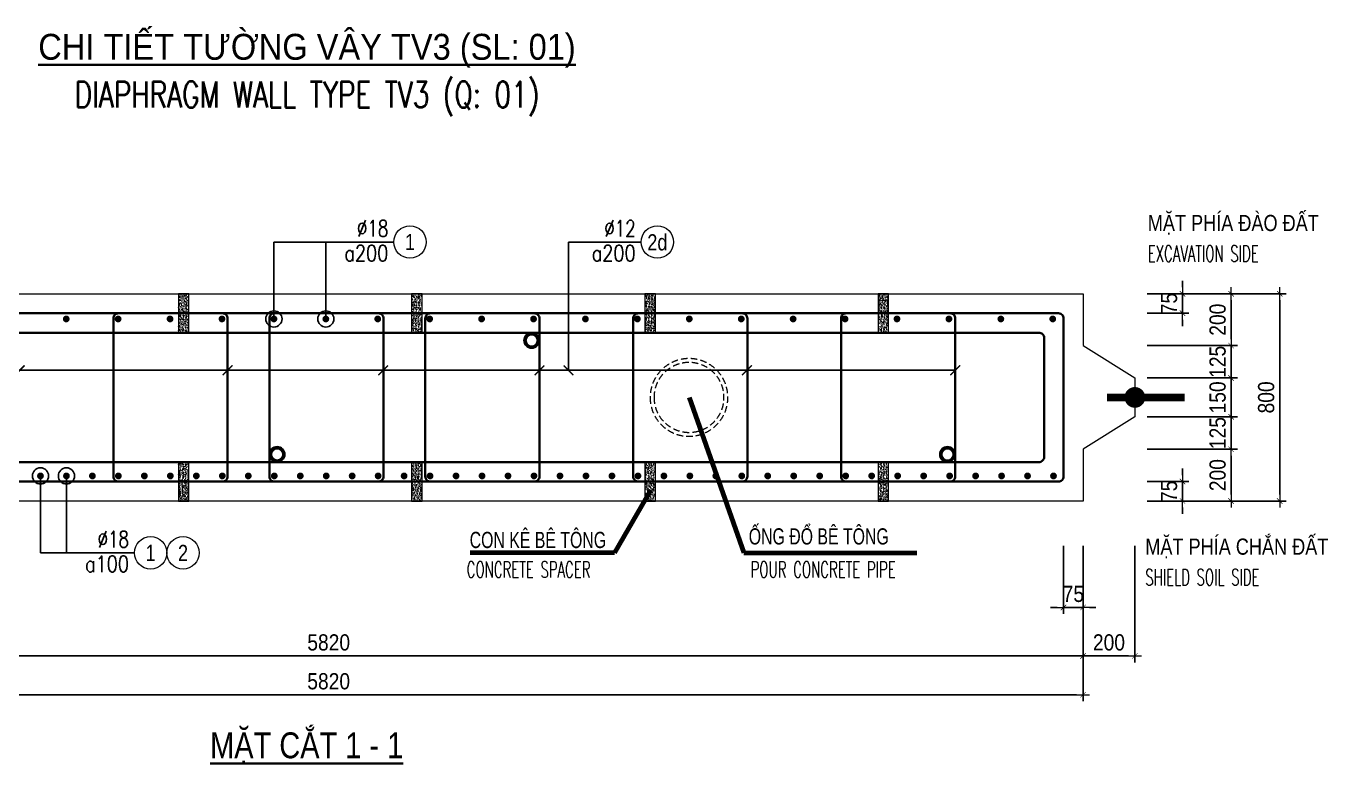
# Model space of a CAD drawing. Header units: millimetres. Extents: x -642477 to 1168880, y -27982 to 330379.
# Drawn here: x 458102 to 473168, y 93198 to 101745 of the extents above; entities that cross this region are included whole.
import ezdxf
from ezdxf.enums import TextEntityAlignment as Align

# ---------------------------------------------------------------- set-up
doc = ezdxf.new("R2010")
doc.units = ezdxf.units.MM
doc.linetypes.add('HIDDEN', pattern=[0.375, 0.25, -0.125])
doc.layers.get('0').update_dxf_attribs({"lineweight": 20})
doc.layers.get('Defpoints').update_dxf_attribs({"color": 151, "lineweight": 9})
for name, color, linetype, lineweight in [('NDC_S_BREAK-LINE', 1, 'Continuous', 15), ('NDC_S_DIAPHGRAM WALL', 3, 'Continuous', 20), ('NDC_S_DIM', 1, 'Continuous', 15), ('NDC_S_ENG TITLE', 3, 'Continuous', 20), ('NDC_S_HATCH MATERIAL', 8, 'Continuous', 13), ('NDC_S_LEADER', 1, 'Continuous', 15), ('NDC_S_LEVEL TEXT', 7, 'Continuous', 20), ('NDC_S_REBAR', 4, 'Continuous', 35), ('NDC_S_VN TEXT', 7, 'Continuous', 20), ('NDC_S_VN TITLE', 6, 'Continuous', 35)]:
    doc.layers.add(name, color=color, linetype=linetype, lineweight=lineweight)
doc.layers.add('NDC_S_REBAR DES.', color=2, linetype='Continuous')
doc.styles.add('ARIAL', font='arial.ttf', dxfattribs={"width": 0.8})
doc.styles.add('NDC_ARIAL', font='arial.ttf', dxfattribs={"width": 0.85})
doc.styles.add('NDC_DIM', font='', dxfattribs={"width": 0.75})
doc.styles.add('NDC_EN TXT', font='romans.shx', dxfattribs={"width": 0.8})
doc.styles.get('NDC_DIM').set_extended_font_data('Dotum')
doc.dimstyles.new('A1-NDC-1-25 (x3)', dxfattribs={"dimscale": 75, "dimtxt": 2.5, "dimasz": 1, "dimexe": 1, "dimexo": 0, "dimgap": 0.8, "dimtad": 1, "dimdec": 0, "dimlfac": 0.333333, "dimdsep": 46, "dimtxsty": 'NDC_ARIAL', "dimblk": 'DIMMARK', "dimcen": 49999.938995, "dimdle": 1.5, "dimclrd": 1, "dimclre": 1, "dimclrt": 3, "dimadec": 0, "dimazin": 0, "dimtfac": 1, "dimtdec": 0, "dimtix": 1, "dimtmove": 2, "dimatfit": 3, "dimfxl": 1, "dimarcsym": 0})
doc.dimstyles.new('NDC_dim_25', dxfattribs={"dimscale": 25, "dimtxt": 2.2, "dimasz": 1.5, "dimexe": 1.5, "dimexo": 2.5, "dimgap": 1, "dimtad": 1, "dimdec": 0, "dimzin": 0, "dimdsep": 46, "dimtxsty": 'NDC_DIM', "dimblk": 'DIMMARK', "dimcen": 0.09, "dimdle": 1.2, "dimclrd": 1, "dimclre": 1, "dimclrt": 3, "dimadec": 0, "dimazin": 0, "dimtfac": 1, "dimtdec": 0, "dimtix": 1, "dimtofl": 0, "dimtmove": 0, "dimatfit": 3, "dimfxl": 6, "dimfxlon": 1, "dimtolj": 1, "dimtzin": 0, "dimarcsym": 0})

# ---------------------------------------------------------------- blocks, each defined once
blk = doc.blocks.new('DIMMARK')
at = {"layer": 'NDC_S_DIM', "color": 1}
blk.add_line((-1.5, 0), (1, 0), dxfattribs=at)
at = {"layer": 'NDC_S_DIM', "color": 2, "const_width": 0.1}
blk.add_lwpolyline([(-0.424, -0.424), (0.424, 0.424)], dxfattribs=at)
blk = doc.blocks.new('Ong sieu am')
at = {"layer": 'NDC_S_HATCH MATERIAL'}
h = blk.add_hatch(dxfattribs=at)
h.set_pattern_fill('ANSI31', color=256, scale=20)
h.set_pattern_definition([(45, (0, 0), (-1.76776695, 1.76776695), [])])
h.paths.add_polyline_path([(-7119.3, 51158.9, 1), (-7179.3, 51158.9, 1)])
h.paths.add_polyline_path([(-7171.3, 51158.9, -1), (-7127.3, 51158.9, -1)], flags=16)
at = {"layer": 'NDC_S_REBAR DES.'}
for radius in [30, 22]:
    blk.add_circle((-7149.3, 51158.9), radius, dxfattribs=at)
blk = doc.blocks.new('ong do BT')
at = {"layer": 'NDC_S_HATCH MATERIAL', "linetype": 'HIDDEN', "ltscale": 100}
for radius in [150, 135]:
    blk.add_circle((-6323.7, 51237.8), radius, dxfattribs=at)
blk = doc.blocks.new('con ke BT')
at = {"layer": 'NDC_S_HATCH MATERIAL'}
h = blk.add_hatch(dxfattribs=at)
h.set_pattern_fill('AR-CONC', color=256, scale=2)
h.set_pattern_definition([(50, (0, 0), (14.3452037, -1.2550427), [1.5, -16.5]), (355, (0, 0), (-2.7750267, 15.0438427), [1.2, -13.2]), (100.451444, (1.195, -0.105), (11.570177, 13.7888), [1.274804, -14.0228422]), (46.1842, (0, 4), (21.3448266, -3.3103856), [2.25, -24.75]), (96.635635, (1.779, 3.724), (18.693239, 19.482372), [1.912207, -21.034275]), (351.184164, (0, 4), (18.693239, 19.482372), [1.8, -19.8]), (21, (2, 3), (11.938141, -8.0523778), [1.5, -16.5]), (326, (2, 3), (4.8663066, 14.503001), [1.2, -13.2]), (71.451445, (2.995, 2.329), (16.8044475, 6.450623), [1.274804, -14.0228422]), (37.5, (0, 0), (0.2431971, 6.6578771), [0, -13.04, 0, -13.4, 0, -13.25]), (7.5, (0, 0), (5.2613907, 7.8882342), [0, -7.64, 0, -12.74, 0, -5.05]), (327.5, (-4.46, 0), (10.6764487, -0.45109743), [0, -5, 0, -15.6, 0, -20.7]), (317.5, (-6.46, 0), (11.6637234, 2.0020996), [0, -6.5, 0, -10.36, 0, -14.7])])
h.paths.add_polyline_path([(-7076.9, 51430.9), (-7116.9, 51430.9), (-7116.9, 51280.9), (-7076.9, 51280.9)])
at = {"layer": 'NDC_S_BREAK-LINE'}
blk.add_lwpolyline([(-7116.9, 51430.9), (-7116.9, 51280.9), (-7076.9, 51280.9), (-7076.9, 51430.9)], close=True, dxfattribs=at)
blk = doc.blocks.new('*U675')
at = {"layer": 'NDC_S_LEADER', "xscale": 3, "yscale": 3, "zscale": 3}
blk.add_blockref('con ke BT', (21291, -154068), dxfattribs=at)
blk = doc.blocks.new('*U676')
at = {"layer": 'NDC_S_DIM', "color": 0, "linetype": 'ByBlock', "lineweight": -2, "transparency": 16777216}
for p in [(0, 0), (2700, 0), (5400, 0), (8100, 0), (10800, 0), (13500, 0)]:
    blk.add_blockref('*U675', p, dxfattribs=at)
blk = doc.blocks.new('*U677')
at = {"layer": 'NDC_S_LEADER', "xscale": 3, "yscale": 3, "zscale": 3}
blk.add_blockref('con ke BT', (21291, -154068), dxfattribs=at)
blk = doc.blocks.new('*U678')
at = {"layer": 'NDC_S_DIM', "color": 0, "linetype": 'ByBlock', "lineweight": -2, "transparency": 16777216}
for p in [(0, 0), (2700, 0), (5400, 0), (8100, 0), (10800, 0), (13500, 0)]:
    blk.add_blockref('*U677', p, dxfattribs=at)
blk = doc.blocks.new('*U366')
blk.add_circle((2.5, 0), 2.5)
at = {"layer": 'NDC_S_VN TEXT', "color": 3, "style": 'NDC_EN TXT'}
for tag, width, p in [('DK2', 0.75, (-0.85, 0.85)), ('KC2', 0.8, (-0.85, -2.97))]:
    blk.add_attdef(tag, text='', height=2.5, dxfattribs=dict(at, width=width)).set_placement(p, align=Align.RIGHT)
at = {"layer": 'NDC_S_VN TEXT', "color": 7, "style": 'ARIAL', "width": 0.8}
blk.add_attdef('SH3', text='', height=2.5, dxfattribs=at).set_placement((2.5, 0), align=Align.MIDDLE)
blk = doc.blocks.new('kata_block_THEP')
at = {"layer": 'NDC_S_REBAR', "color": 0}
for p, q in [((-0.5, 0), (0.5, 0)), ((-0.35, 0.35), (0.35, -0.35)), ((0.35, 0.35), (-0.35, -0.35)), ((0, 0.5), (0, -0.5))]:
    blk.add_line(p, q, dxfattribs=at)
at = {"layer": 'NDC_S_REBAR', "color": 0, "const_width": 0.0833}
blk.add_lwpolyline([(-0.5, 0, 1), (0.5, 0, 1), (-0.5, 0, 1)], format="xyb", dxfattribs=at)
blk = doc.blocks.new('*U671')
at = {"layer": 'NDC_S_REBAR', "ltscale": 80, "xscale": 72, "yscale": 72, "zscale": 72}
blk.add_blockref('kata_block_THEP', (0, 0), dxfattribs=at)
blk = doc.blocks.new('*U672')
at = {"layer": 'NDC_S_LEVEL TEXT', "color": 0, "linetype": 'ByBlock', "lineweight": -2, "transparency": 16777216}
for p in [(5408.1, 0), (6009, 0), (6609.9, 0), (7210.8, 0), (7811.7, 0), (8412.6, 0), (9013.5, 0), (9614.4, 0), (10215.3, 0), (10816.2, 0), (11417.1, 0), (12018, 0), (12618.9, 0), (13219.8, 0), (13820.7, 0), (14421.6, 0), (15022.5, 0), (15623.4, 0), (16224.3, 0), (16825.2, 0)]:
    blk.add_blockref('*U671', p, dxfattribs=at)
blk = doc.blocks.new('*U673')
at = {"layer": 'NDC_S_REBAR', "ltscale": 80, "xscale": 72, "yscale": 72, "zscale": 72}
blk.add_blockref('kata_block_THEP', (0, 0), dxfattribs=at)
blk = doc.blocks.new('*U674')
at = {"layer": 'NDC_S_LEVEL TEXT', "color": 0, "linetype": 'ByBlock', "lineweight": -2, "transparency": 16777216}
for p in [(5110.2, 0), (5410.8, 0), (5711.4, 0), (6012, 0), (6312.6, 0), (6613.2, 0), (6913.8, 0), (7214.4, 0), (7515, 0), (7815.6, 0), (8116.2, 0), (8416.8, 0), (8717.4, 0), (9018, 0), (9318.6, 0), (9619.2, 0), (9919.8, 0), (10220.4, 0), (10521, 0), (10821.6, 0), (11122.2, 0), (11422.8, 0), (11723.4, 0), (12024, 0), (12324.6, 0), (12625.2, 0), (12925.8, 0), (13226.4, 0), (13527, 0), (13827.6, 0), (14128.2, 0), (14428.8, 0), (14729.4, 0), (15030, 0), (15330.6, 0), (15631.2, 0), (15931.8, 0), (16232.4, 0), (16533, 0), (16833.6, 0)]:
    blk.add_blockref('*U673', p, dxfattribs=at)
blk = doc.blocks.new('*D679')
at = {"layer": 'Defpoints', "color": 0, "ltscale": 100, "transparency": 16777216}
for p in [(471076, 96844), (472047, 96844), (471076, 96244)]:
    blk.add_point(p, dxfattribs=at)
at = {"layer": 'NDC_S_DIM', "color": 1, "lineweight": -2, "ltscale": 100, "transparency": 16777216}
for p, q in [((471076, 96844), (472122, 96844)), ((472047, 96319), (472047, 96769)), ((471076, 96244), (472122, 96244))]:
    blk.add_line(p, q, dxfattribs=at)
at = {"layer": 'NDC_S_DIM', "color": 1, "lineweight": -2, "ltscale": 100, "transparency": 16777216, "xscale": 75, "yscale": 75, "zscale": 75}
for p, rotation in [((472047, 96844), 90), ((472047, 96244), 270)]:
    blk.add_blockref('DIMMARK', p, dxfattribs=dict(at, rotation=rotation))
at = {"layer": 'NDC_S_DIM', "color": 3, "ltscale": 100, "transparency": 16777216, "insert": (471892, 96544), "char_height": 187.5, "attachment_point": 5, "rotation": 90, "style": 'NDC_ARIAL'}
blk.add_mtext('200', dxfattribs=at)
blk = doc.blocks.new('*D680')
at = {"layer": 'Defpoints', "color": 0, "ltscale": 100, "transparency": 16777216}
for p in [(471076, 97219), (472047, 97219), (471076, 96844)]:
    blk.add_point(p, dxfattribs=at)
at = {"layer": 'NDC_S_DIM', "color": 1, "lineweight": -2, "ltscale": 100, "transparency": 16777216}
for p, q in [((472047, 97294), (472047, 97369)), ((471076, 97219), (472122, 97219)), ((472047, 96844), (472047, 97219)), ((471076, 96844), (472122, 96844)), ((472047, 96769), (472047, 96694))]:
    blk.add_line(p, q, dxfattribs=at)
at = {"layer": 'NDC_S_DIM', "color": 1, "lineweight": -2, "ltscale": 100, "transparency": 16777216, "xscale": 75, "yscale": 75, "zscale": 75}
for p, rotation in [((472047, 97219), 270), ((472047, 96844), 90)]:
    blk.add_blockref('DIMMARK', p, dxfattribs=dict(at, rotation=rotation))
at = {"layer": 'NDC_S_DIM', "color": 3, "ltscale": 100, "transparency": 16777216, "insert": (471892, 97031), "char_height": 187.5, "attachment_point": 5, "rotation": 90, "style": 'NDC_ARIAL'}
blk.add_mtext('125', dxfattribs=at)
blk = doc.blocks.new('*D681')
at = {"layer": 'Defpoints', "color": 0, "ltscale": 100, "transparency": 16777216}
for p in [(471076, 97669), (472047, 97669), (471076, 97219)]:
    blk.add_point(p, dxfattribs=at)
at = {"layer": 'NDC_S_DIM', "color": 1, "lineweight": -2, "ltscale": 100, "transparency": 16777216}
for p, q in [((472047, 97744), (472047, 97819)), ((471076, 97669), (472122, 97669)), ((472047, 97219), (472047, 97669)), ((471076, 97219), (472122, 97219)), ((472047, 97144), (472047, 97069))]:
    blk.add_line(p, q, dxfattribs=at)
at = {"layer": 'NDC_S_DIM', "color": 1, "lineweight": -2, "ltscale": 100, "transparency": 16777216, "xscale": 75, "yscale": 75, "zscale": 75}
for p, rotation in [((472047, 97669), 270), ((472047, 97219), 90)]:
    blk.add_blockref('DIMMARK', p, dxfattribs=dict(at, rotation=rotation))
at = {"layer": 'NDC_S_DIM', "color": 3, "ltscale": 100, "transparency": 16777216, "insert": (471892, 97444), "char_height": 187.5, "attachment_point": 5, "rotation": 90, "style": 'NDC_ARIAL'}
blk.add_mtext('150', dxfattribs=at)
blk = doc.blocks.new('*D682')
at = {"layer": 'Defpoints', "color": 0, "ltscale": 100, "transparency": 16777216}
for p in [(471076, 98044), (472047, 98044), (471076, 97669)]:
    blk.add_point(p, dxfattribs=at)
at = {"layer": 'NDC_S_DIM', "color": 1, "lineweight": -2, "ltscale": 100, "transparency": 16777216}
for p, q in [((472047, 98119), (472047, 98194)), ((471076, 98044), (472122, 98044)), ((472047, 97669), (472047, 98044)), ((471076, 97669), (472122, 97669)), ((472047, 97594), (472047, 97519))]:
    blk.add_line(p, q, dxfattribs=at)
at = {"layer": 'NDC_S_DIM', "color": 1, "lineweight": -2, "ltscale": 100, "transparency": 16777216, "xscale": 75, "yscale": 75, "zscale": 75}
for p, rotation in [((472047, 98044), 270), ((472047, 97669), 90)]:
    blk.add_blockref('DIMMARK', p, dxfattribs=dict(at, rotation=rotation))
at = {"layer": 'NDC_S_DIM', "color": 3, "ltscale": 100, "transparency": 16777216, "insert": (471892, 97856), "char_height": 187.5, "attachment_point": 5, "rotation": 90, "style": 'NDC_ARIAL'}
blk.add_mtext('125', dxfattribs=at)
blk = doc.blocks.new('*D683')
at = {"layer": 'Defpoints', "color": 0, "ltscale": 100, "transparency": 16777216}
for p in [(471076, 98644), (472047, 98644), (471076, 98044)]:
    blk.add_point(p, dxfattribs=at)
at = {"layer": 'NDC_S_DIM', "color": 1, "lineweight": -2, "ltscale": 100, "transparency": 16777216}
for p, q in [((471076, 98644), (472122, 98644)), ((472047, 98119), (472047, 98569)), ((471076, 98044), (472122, 98044))]:
    blk.add_line(p, q, dxfattribs=at)
at = {"layer": 'NDC_S_DIM', "color": 1, "lineweight": -2, "ltscale": 100, "transparency": 16777216, "xscale": 75, "yscale": 75, "zscale": 75}
for p, rotation in [((472047, 98644), 90), ((472047, 98044), 270)]:
    blk.add_blockref('DIMMARK', p, dxfattribs=dict(at, rotation=rotation))
at = {"layer": 'NDC_S_DIM', "color": 3, "ltscale": 100, "transparency": 16777216, "insert": (471892, 98344), "char_height": 187.5, "attachment_point": 5, "rotation": 90, "style": 'NDC_ARIAL'}
blk.add_mtext('200', dxfattribs=at)
blk = doc.blocks.new('*D684')
at = {"layer": 'Defpoints', "color": 0, "ltscale": 100, "transparency": 16777216}
for p in [(471076, 98644), (472610, 98644), (471076, 96244)]:
    blk.add_point(p, dxfattribs=at)
at = {"layer": 'NDC_S_DIM', "color": 1, "lineweight": -2, "ltscale": 100, "transparency": 16777216}
for p, q in [((471076, 98644), (472685, 98644)), ((472610, 96319), (472610, 98569)), ((471076, 96244), (472685, 96244))]:
    blk.add_line(p, q, dxfattribs=at)
at = {"layer": 'NDC_S_DIM', "color": 1, "lineweight": -2, "ltscale": 100, "transparency": 16777216, "xscale": 75, "yscale": 75, "zscale": 75}
for p, rotation in [((472610, 98644), 90), ((472610, 96244), 270)]:
    blk.add_blockref('DIMMARK', p, dxfattribs=dict(at, rotation=rotation))
at = {"layer": 'NDC_S_DIM', "color": 3, "ltscale": 100, "transparency": 16777216, "insert": (472454, 97444), "char_height": 187.5, "attachment_point": 5, "rotation": 90, "style": 'NDC_ARIAL'}
blk.add_mtext('800', dxfattribs=at)
blk = doc.blocks.new('*D685')
at = {"layer": 'Defpoints', "color": 0, "ltscale": 100, "transparency": 16777216}
for p in [(471076, 96469), (471485, 96469), (471076, 96244)]:
    blk.add_point(p, dxfattribs=at)
at = {"layer": 'NDC_S_DIM', "color": 1, "lineweight": -2, "ltscale": 100, "transparency": 16777216}
for p, q in [((471485, 96544), (471485, 96619)), ((471076, 96469), (471560, 96469)), ((471485, 96244), (471485, 96469)), ((471076, 96244), (471560, 96244)), ((471485, 96169), (471485, 96094))]:
    blk.add_line(p, q, dxfattribs=at)
at = {"layer": 'NDC_S_DIM', "color": 1, "lineweight": -2, "ltscale": 100, "transparency": 16777216, "xscale": 75, "yscale": 75, "zscale": 75}
for p, rotation in [((471485, 96469), 270), ((471485, 96244), 90)]:
    blk.add_blockref('DIMMARK', p, dxfattribs=dict(at, rotation=rotation))
at = {"layer": 'NDC_S_DIM', "color": 3, "ltscale": 100, "transparency": 16777216, "insert": (471330, 96356), "char_height": 187.5, "attachment_point": 5, "rotation": 90, "style": 'NDC_ARIAL'}
blk.add_mtext('75', dxfattribs=at)
blk = doc.blocks.new('*D686')
at = {"layer": 'Defpoints', "color": 0, "ltscale": 100, "transparency": 16777216}
for p in [(471076, 98644), (471485, 98644), (471076, 98419)]:
    blk.add_point(p, dxfattribs=at)
at = {"layer": 'NDC_S_DIM', "color": 1, "lineweight": -2, "ltscale": 100, "transparency": 16777216}
for p, q in [((471485, 98719), (471485, 98794)), ((471076, 98644), (471560, 98644)), ((471485, 98419), (471485, 98644)), ((471076, 98419), (471560, 98419)), ((471485, 98344), (471485, 98269))]:
    blk.add_line(p, q, dxfattribs=at)
at = {"layer": 'NDC_S_DIM', "color": 1, "lineweight": -2, "ltscale": 100, "transparency": 16777216, "xscale": 75, "yscale": 75, "zscale": 75}
for p, rotation in [((471485, 98644), 270), ((471485, 98419), 90)]:
    blk.add_blockref('DIMMARK', p, dxfattribs=dict(at, rotation=rotation))
at = {"layer": 'NDC_S_DIM', "color": 3, "ltscale": 100, "transparency": 16777216, "insert": (471330, 98531), "char_height": 187.5, "attachment_point": 5, "rotation": 90, "style": 'NDC_ARIAL'}
blk.add_mtext('75', dxfattribs=at)
blk = doc.blocks.new('*D688')
at = {"layer": 'Defpoints', "color": 0, "ltscale": 100, "transparency": 16777216}
for p in [(470109, 95724), (470334, 95724), (470334, 95011)]:
    blk.add_point(p, dxfattribs=at)
at = {"layer": 'NDC_S_DIM', "color": 1, "lineweight": -2, "ltscale": 100, "transparency": 16777216}
for p, q in [((470109, 95724), (470109, 94936)), ((470334, 95724), (470334, 94936)), ((470034, 95011), (469959, 95011)), ((470109, 95011), (470334, 95011)), ((470409, 95011), (470484, 95011))]:
    blk.add_line(p, q, dxfattribs=at)
at = {"layer": 'NDC_S_DIM', "color": 1, "lineweight": -2, "ltscale": 100, "transparency": 16777216, "xscale": 75, "yscale": 75, "zscale": 75}
blk.add_blockref('DIMMARK', (470109, 95011), dxfattribs=at)
at = {"layer": 'NDC_S_DIM', "color": 1, "lineweight": -2, "ltscale": 100, "transparency": 16777216, "xscale": 75, "yscale": 75, "zscale": 75, "rotation": 180}
blk.add_blockref('DIMMARK', (470334, 95011), dxfattribs=at)
at = {"layer": 'NDC_S_DIM', "color": 3, "ltscale": 100, "transparency": 16777216, "insert": (470222, 95167), "char_height": 187.5, "attachment_point": 5, "style": 'NDC_ARIAL'}
blk.add_mtext('75', dxfattribs=at)
blk = doc.blocks.new('*D690')
at = {"layer": 'Defpoints', "color": 0, "ltscale": 100, "transparency": 16777216}
for p in [(452874, 95724), (470334, 95724), (470334, 94449)]:
    blk.add_point(p, dxfattribs=at)
at = {"layer": 'NDC_S_DIM', "color": 1, "lineweight": -2, "ltscale": 100, "transparency": 16777216}
for p, q in [((452874, 95724), (452874, 94374)), ((470334, 95724), (470334, 94374)), ((452949, 94449), (470259, 94449))]:
    blk.add_line(p, q, dxfattribs=at)
at = {"layer": 'NDC_S_DIM', "color": 1, "lineweight": -2, "ltscale": 100, "transparency": 16777216, "xscale": 75, "yscale": 75, "zscale": 75, "rotation": 180}
blk.add_blockref('DIMMARK', (452874, 94449), dxfattribs=at)
at = {"layer": 'NDC_S_DIM', "color": 1, "lineweight": -2, "ltscale": 100, "transparency": 16777216, "xscale": 75, "yscale": 75, "zscale": 75}
blk.add_blockref('DIMMARK', (470334, 94449), dxfattribs=at)
at = {"layer": 'NDC_S_DIM', "color": 3, "ltscale": 100, "transparency": 16777216, "insert": (461604, 94605), "char_height": 187.5, "attachment_point": 5, "style": 'NDC_ARIAL'}
blk.add_mtext('5820', dxfattribs=at)
blk = doc.blocks.new('*D691')
at = {"layer": 'Defpoints', "color": 0, "ltscale": 100, "transparency": 16777216}
for p in [(470334, 95724), (470934, 95724), (470934, 94449)]:
    blk.add_point(p, dxfattribs=at)
at = {"layer": 'NDC_S_DIM', "color": 1, "lineweight": -2, "ltscale": 100, "transparency": 16777216}
for p, q in [((470334, 95724), (470334, 94374)), ((470934, 95724), (470934, 94374)), ((470409, 94449), (470859, 94449))]:
    blk.add_line(p, q, dxfattribs=at)
at = {"layer": 'NDC_S_DIM', "color": 1, "lineweight": -2, "ltscale": 100, "transparency": 16777216, "xscale": 75, "yscale": 75, "zscale": 75, "rotation": 180}
blk.add_blockref('DIMMARK', (470334, 94449), dxfattribs=at)
at = {"layer": 'NDC_S_DIM', "color": 1, "lineweight": -2, "ltscale": 100, "transparency": 16777216, "xscale": 75, "yscale": 75, "zscale": 75}
blk.add_blockref('DIMMARK', (470934, 94449), dxfattribs=at)
at = {"layer": 'NDC_S_DIM', "color": 3, "ltscale": 100, "transparency": 16777216, "insert": (470634, 94605), "char_height": 187.5, "attachment_point": 5, "style": 'NDC_ARIAL'}
blk.add_mtext('200', dxfattribs=at)
blk = doc.blocks.new('*D692')
at = {"layer": 'Defpoints', "color": 0, "ltscale": 100, "transparency": 16777216}
for p in [(452874, 95724), (470334, 95724), (470334, 93999)]:
    blk.add_point(p, dxfattribs=at)
at = {"layer": 'NDC_S_DIM', "color": 1, "lineweight": -2, "ltscale": 100, "transparency": 16777216}
for p, q in [((452874, 95724), (452874, 93924)), ((470334, 95724), (470334, 93924)), ((452949, 93999), (470259, 93999))]:
    blk.add_line(p, q, dxfattribs=at)
at = {"layer": 'NDC_S_DIM', "color": 1, "lineweight": -2, "ltscale": 100, "transparency": 16777216, "xscale": 75, "yscale": 75, "zscale": 75, "rotation": 180}
blk.add_blockref('DIMMARK', (452874, 93999), dxfattribs=at)
at = {"layer": 'NDC_S_DIM', "color": 1, "lineweight": -2, "ltscale": 100, "transparency": 16777216, "xscale": 75, "yscale": 75, "zscale": 75}
blk.add_blockref('DIMMARK', (470334, 93999), dxfattribs=at)
at = {"layer": 'NDC_S_DIM', "color": 3, "ltscale": 100, "transparency": 16777216, "insert": (461604, 94155), "char_height": 187.5, "attachment_point": 5, "style": 'NDC_ARIAL'}
blk.add_mtext('5820', dxfattribs=at)

msp = doc.modelspace()

# ---------------------------------------------------------------- linework, layer by layer
at = {"layer": 'NDC_S_DIAPHGRAM WALL', "ltscale": 0.01}
for p, q in [((470334, 98643.7), (470334, 98043.7)), ((470334, 98043.7), (470934, 97668.7)), ((470934, 97668.7), (470934, 97218.7)), ((470934, 97218.7), (470334, 96843.7)), ((470334, 96843.7), (470334, 96243.7)), ((470334, 96243.7), (452874, 96243.7))]:
    msp.add_line(p, q, dxfattribs=at)
msp.add_lwpolyline([(452874, 98643.7), (470334, 98643.7)], dxfattribs=at)
at = {"layer": 'NDC_S_DIAPHGRAM WALL', "ltscale": 50, "const_width": 90}
msp.add_lwpolyline([(470612, 97443.7), (471512, 97443.7)], dxfattribs=at)
at = {"layer": 'NDC_S_DIAPHGRAM WALL', "ltscale": 50, "const_width": 120}
msp.add_lwpolyline([(470874, 97443.7, 1), (470994, 97443.7, 1)], format="xyb", close=True, dxfattribs=at)
at = {"layer": 'NDC_S_DIM'}
msp.add_circle((459918.2, 95643.6), 187.5, dxfattribs=at)
at = {"layer": 'NDC_S_REBAR'}
for points in [[(453159, 98418.7, 0.4142136), (453099, 98358.7), (453099, 96528.7, 0.4142136), (453159, 96468.7), (453159, 96468.7), (470049, 96468.7, 0.4142136), (470109, 96528.7), (470109, 98358.7, 0.4142136), (470049, 98418.7)], [(459172.9, 98418.7), (460374.2, 98418.7, -0.4142136), (460434.2, 98358.7), (460434.2, 96528.7, -0.4142136), (460374.2, 96468.7), (459172.9, 96468.7, -0.4142136), (459112.9, 96528.7), (459112.9, 98358.7, -0.4142136)], [(460977.4, 98418.7), (462178.7, 98418.7, -0.4142136), (462238.7, 98358.7), (462238.7, 96528.7, -0.4142136), (462178.7, 96468.7), (460977.4, 96468.7, -0.4142136), (460917.4, 96528.7), (460917.4, 98358.7, -0.4142136)], [(462781.9, 98418.7), (463983.2, 98418.7, -0.4142136), (464043.2, 98358.7), (464043.2, 96528.7, -0.4142136), (463983.2, 96468.7), (462781.9, 96468.7, -0.4142136), (462721.9, 96528.7), (462721.9, 98358.7, -0.4142136)], [(465187.9, 98418.7), (466389.2, 98418.7, -0.4142136), (466449.2, 98358.7), (466449.2, 96528.7, -0.4142136), (466389.2, 96468.7), (465187.9, 96468.7, -0.4142136), (465127.9, 96528.7), (465127.9, 98358.7, -0.4142136)], [(467593.9, 98418.7), (468795.2, 98418.7, -0.4142136), (468855.2, 98358.7), (468855.2, 96528.7, -0.4142136), (468795.2, 96468.7), (467593.9, 96468.7, -0.4142136), (467533.9, 96528.7), (467533.9, 98358.7, -0.4142136)], [(453384, 98193.7), (469824, 98193.7, -0.4142136), (469884, 98133.7), (469884, 96753.7, -0.4142136), (469824, 96693.7), (453384, 96693.7, -0.4142136), (453324, 96753.7), (453324, 98133.7, -0.4142136)]]:
    msp.add_lwpolyline(points, format="xyb", close=True, dxfattribs=at)

# ---------------------------------------------------------------- block references
at = {"layer": 'NDC_S_DIM', "ltscale": 80, "xscale": 75, "yscale": 75, "zscale": 75}
for p, values in [((462357.5, 99243.7), {'SH3': '1', 'DK2': '%%C18', 'KC2': 'a200'}), ((465220.3, 99243.7), {'SH3': '2d', 'DK2': '%%c12', 'KC2': 'a200'}), ((459355.7, 95643.6), {'SH3': '1', 'DK2': '%%C18', 'KC2': 'a100'})]:
    msp.add_blockref('*U366', p, dxfattribs=at).add_auto_attribs(values)
at = {"layer": 'NDC_S_DIM'}
for name, p in [('*U676', (454524, 98418.7)), ('*U678', (454524, 96468.7))]:
    msp.add_blockref(name, p, dxfattribs=at)
at = {"layer": 'NDC_S_LEADER', "yscale": 3, "zscale": 3}
for name, p, xscale in [('Ong sieu am', (485401.1, -55372.9), 3), ('ong do BT', (446802.8, -56269.8), -3), ('Ong sieu am', (482455.3, -56692.9), 3)]:
    msp.add_blockref(name, p, dxfattribs=dict(at, xscale=xscale))
at = {"layer": 'NDC_S_LEADER', "xscale": -3, "yscale": 3, "zscale": 3, "rotation": 180}
msp.add_blockref('Ong sieu am', (490213.1, 250260.2), dxfattribs=at)
at = {"layer": 'NDC_S_LEVEL TEXT'}
msp.add_blockref('*U672', (453158.5, 98352.7), dxfattribs=at)
at = {"layer": 'NDC_S_LEVEL TEXT', "extrusion": (0, 0, -1), "zscale": -1, "rotation": 180}
msp.add_blockref('*U674', (-453158.5, 96534.7), dxfattribs=at)

# ---------------------------------------------------------------- texts
at = {"layer": 'NDC_S_ENG TITLE', "style": 'NDC_EN TXT', "width": 0.75}
msp.add_text('DIAPHRAGM WALL TYPE TV3 (Q: 01)', height=300, dxfattribs=at).set_placement((461353.2, 100931.7), align=Align.MIDDLE)
at = {"layer": 'NDC_S_ENG TITLE', "style": 'NDC_EN TXT', "width": 0.6}
for s, p in [('EXCAVATION SIDE', (471083.7, 99109.2)), ('CONCRETE SPACER', (463201.8, 95450)), ('POUR CONCRETE PIPE', (466487.1, 95450)), ('SHIELD SOIL SIDE', (471054.6, 95360.8))]:
    msp.add_text(s, height=187.5, dxfattribs=at).set_placement(p, align=Align.MIDDLE_LEFT)
at = {"layer": 'NDC_S_LEVEL TEXT', "style": 'NDC_ARIAL'}
for s, width, p in [('MẶT PHÍA ĐÀO ĐẤT', 0.8, (471083.7, 99464)), ('ỐNG ĐỔ BÊ TÔNG', 0.7, (466465.6, 95834.1)), ('CON KÊ BÊ TÔNG', 0.7, (463235.7, 95792.8)), ('MẶT PHÍA CHẮN ĐẤT', 0.8, (471054.6, 95715.5))]:
    msp.add_text(s, height=187.5, dxfattribs=dict(at, width=width)).set_placement(p, align=Align.MIDDLE_LEFT)
at = {"layer": 'NDC_S_VN TEXT', "color": 7, "style": 'ARIAL', "width": 0.8}
msp.add_text('2', height=187.5, dxfattribs=at).set_placement((459918.2, 95643.6), align=Align.MIDDLE)
at = {"layer": 'NDC_S_VN TITLE', "style": 'NDC_ARIAL'}
for s, width, p in [('%%UCHI TIẾT TƯỜNG VÂY TV3 (SL: 01)', 0.9, (461353.2, 101504.9)), ('%%UMẶT CẮT 1 - 1', 0.8, (461349.4, 93426.5))]:
    msp.add_text(s, height=300, dxfattribs=dict(at, width=width)).set_placement(p, align=Align.MIDDLE)

# ---------------------------------------------------------------- dimensions: what is measured, and where the dimension line sits
at = {"layer": 'NDC_S_DIM', "ltscale": 100}
for base, p1, p2, picture, middle in [((471484.9, 98643.7), (471076, 98418.7), (471076, 98643.7), '*D686', (471329.6, 98531.2)), ((472047.4, 98643.7), (471076, 98043.7), (471076, 98643.7), '*D683', (471891.7, 98343.7)), ((472609.9, 98643.7), (471076, 96243.7), (471076, 98643.7), '*D684', (472454.2, 97443.7)), ((472047.4, 98043.7), (471076, 97668.7), (471076, 98043.7), '*D682', (471891.7, 97856.2)), ((472047.4, 97668.7), (471076, 97218.7), (471076, 97668.7), '*D681', (471891.7, 97443.7)), ((472047.4, 97218.7), (471076, 96843.7), (471076, 97218.7), '*D680', (471891.7, 97031.2)), ((472047.4, 96843.7), (471076, 96243.7), (471076, 96843.7), '*D679', (471891.7, 96543.7)), ((471484.9, 96468.7), (471076, 96243.7), (471076, 96468.7), '*D685', (471329.6, 96356.2))]:
    dim = msp.add_linear_dim(base=base, p1=p1, p2=p2, angle=90, dimstyle='A1-NDC-1-25 (x3)', dxfattribs=at)
    dim.commit()
    dim.dimension.update_dxf_attribs({"geometry": picture, "text_midpoint": middle})
for base, p1, p2, picture, middle in [((470334, 94449), (452874, 95723.7), (470334, 95723.7), '*D690', (461604, 94604.7)), ((470334, 93999), (452874, 95723.7), (470334, 95723.7), '*D692', (461604, 94154.7)), ((470334, 95011.5), (470109, 95723.7), (470334, 95723.7), '*D688', (470221.5, 95166.8)), ((470934, 94449), (470334, 95723.7), (470934, 95723.7), '*D691', (470634, 94604.7))]:
    dim = msp.add_linear_dim(base=base, p1=p1, p2=p2, dimstyle='A1-NDC-1-25 (x3)', dxfattribs=at)
    dim.commit()
    dim.dimension.update_dxf_attribs({"geometry": picture, "text_midpoint": middle})

# ---------------------------------------------------------------- leaders
at = {"layer": 'NDC_S_LEADER'}
for points, override in [([(460970.2, 98352.7), (460970.2, 99243.7), (462357.5, 99243.7)], {"dimasz": 7.5, "dimldrblk": 'DotBlank'}), ([(461571.1, 98352.7), (461571.1, 99243.7), (462357.5, 99243.7)], {"dimasz": 7.5, "dimldrblk": 'DotBlank'}), ([(464378.6, 97757.9), (464378.6, 99243.7), (465220.3, 99243.7)], {"dimasz": 4.5, "dimldrblk": 'ArchTick'}), ([(455622.2, 97757.9), (468846.4, 97757.9)], {"dimasz": 4.5, "dimldrblk": 'ArchTick'}), ([(468855.2, 97757.9), (455625.6, 97757.9)], {"dimasz": 4.5, "dimldrblk": 'ArchTick'}), ([(458028.2, 97757.9), (468846.4, 97757.9)], {"dimasz": 4.5, "dimldrblk": 'ArchTick'}), ([(460434.2, 97757.9), (468846.4, 97757.9)], {"dimasz": 4.5, "dimldrblk": 'ArchTick'}), ([(462234.3, 97757.9), (468846.4, 97757.9)], {"dimasz": 4.5, "dimldrblk": 'ArchTick'}), ([(464043.2, 97757.9), (468846.4, 97757.9)], {"dimasz": 4.5, "dimldrblk": 'ArchTick'}), ([(466444.8, 97757.9), (468846.4, 97757.9)], {"dimasz": 4.5, "dimldrblk": 'ArchTick'}), ([(465774, 97443.7), (466409.4, 95643.6), (468410.7, 95643.6)], {"dimasz": 4.5, "dimlwd": 65533}), ([(458268.7, 96534.7), (458268.7, 95643.6), (459355.7, 95643.6)], {"dimasz": 7.5, "dimldrblk": 'DotBlank'}), ([(458569.3, 96534.7), (458569.3, 95643.6), (459355.7, 95643.6)], {"dimasz": 7.5, "dimldrblk": 'DotBlank'}), ([(465329.2, 96364.5), (464913.3, 95643.6), (463241.2, 95643.6)], {"dimasz": 4.5, "dimlwd": 65533})]:
    msp.add_leader(points, dimstyle='NDC_dim_25', override=override, dxfattribs=at)

doc.saveas('drawing.dxf')
